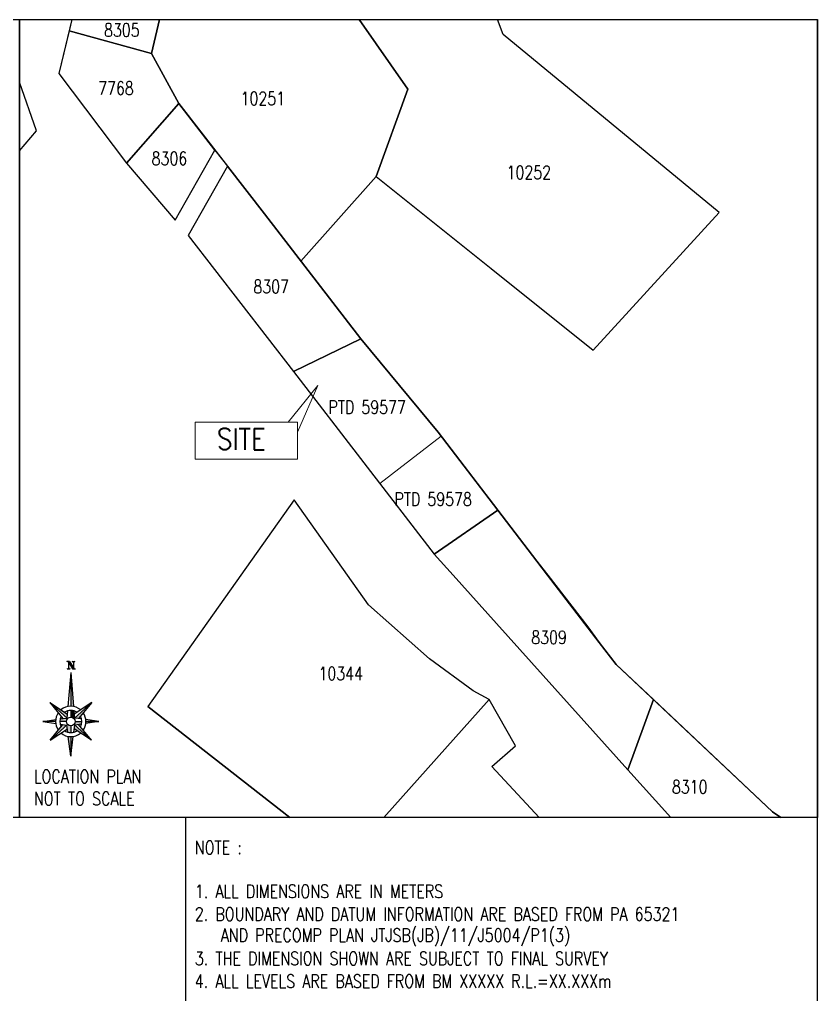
# Model space of a CAD drawing. Header units: metres. Extents: x -18206 to -14962, y -33140 to -31299.
# Drawn here: x -16316.6 to -16226.6, y -32003.3 to -31893.3 of the extents above; entities that cross this region are included whole.
import ezdxf

# ---------------------------------------------------------------- set-up
doc = ezdxf.new("R2010")
doc.units = ezdxf.units.M
doc.header["$LTSCALE"] = 6
doc.header["$MEASUREMENT"] = 0
for name, color, linetype in [('Frame', 7, 'Continuous'), ('LOT', 7, 'Continuous'), ('LOT_NO_Johor', 7, 'Continuous')]:
    doc.layers.add(name, color=color, linetype=linetype)
doc.styles.add('ROMANS', font='romans', dxfattribs={"width": 0.785})
doc.styles.get("Standard").update_dxf_attribs({"font": 'simplex.shx', "width": 0.8})

# ---------------------------------------------------------------- blocks, each defined once
blk = doc.blocks.new('A$C1A474343')
at = {"layer": 'Frame'}
h = blk.add_hatch(color=256, dxfattribs=at)
edge = h.paths.add_edge_path()
edge.add_line((340.63, 216.67), (340.32, 216.67))
edge.add_line((340.32, 216.67), (339.85, 217.41))
edge.add_ellipse((339.67, 217.26), major_axis=(-0.175, 0.161), ratio=1, start_angle=262.3816, end_angle=312.7034)
edge.add_line((339.67, 217.5), (339.97, 217.5))
edge.add_line((339.97, 217.5), (340.44, 216.75))
edge.add_ellipse((340.63, 216.9), major_axis=(-0.175, 0.161), ratio=1, start_angle=82.3816, end_angle=132.7034)
h = blk.add_hatch(color=256, dxfattribs=at)
edge = h.paths.add_edge_path()
edge.add_ellipse((340.04, 216.84), major_axis=(-0.131, 0.121), ratio=1, start_angle=64.752, end_angle=132.7034, ccw=False)
edge.add_ellipse((339.71, 216.84), major_axis=(-0.131, 0.121), ratio=1, start_angle=132.7034, end_angle=200.6548, ccw=False)
edge.add_line((339.71, 216.67), (340.04, 216.67))
h = blk.add_hatch(color=256, dxfattribs=at)
edge = h.paths.add_edge_path()
edge.add_ellipse((340.25, 217.32), major_axis=(-0.131, 0.121), ratio=1, start_angle=244.752, end_angle=312.7034, ccw=False)
edge.add_ellipse((340.58, 217.32), major_axis=(-0.131, 0.121), ratio=1, start_angle=-47.2966, end_angle=20.6548, ccw=False)
edge.add_line((340.58, 217.5), (340.25, 217.5))
h = blk.add_hatch(color=256, dxfattribs=at)
edge = h.paths.add_edge_path()
edge.add_line((340.11, 216.25), (340.11, 212.44))
edge.add_ellipse((340.11, 210.73), major_axis=(-1.2, 1.22), ratio=1, start_angle=304.5237, end_angle=315.3239, ccw=False)
edge.add_line((340.43, 212.41), (340.11, 216.25))
h = blk.add_hatch(color=256, dxfattribs=at)
h.paths.add_polyline_path([(342.44, 208.63), (340.56, 210.33), (340.5, 209.91)])
edge = h.paths.add_edge_path()
edge.add_ellipse((340.11, 210.73), major_axis=(-1.2, 1.22), ratio=1, start_angle=125.8031, end_angle=135.3239, ccw=False)
edge.add_line((339.83, 209.04), (340.11, 206.8))
edge.add_line((340.11, 206.8), (340.11, 209.02))
edge = h.paths.add_edge_path()
edge.add_ellipse((340.11, 210.73), major_axis=(-0.351, 0.355), ratio=1, start_angle=87.3214, end_angle=135.2258, ccw=False)
edge.add_line((339.74, 210.4), (339.67, 210.33))
edge.add_line((339.67, 210.33), (339.77, 209.53))
edge.add_ellipse((340.11, 210.73), major_axis=(-0.877, 0.887), ratio=1, start_angle=119.2656, end_angle=135.3239)
edge.add_line((340.11, 209.48), (340.11, 210.23))
h.paths.add_polyline_path([(337.78, 208.63), (339.67, 210.33), (339.23, 210.39)])
edge = h.paths.add_edge_path()
edge.add_line((336.95, 210.73), (338.4, 210.73))
edge.add_ellipse((340.11, 210.73), major_axis=(-1.2, 1.22), ratio=1, start_angle=38.3838, end_angle=45.3239, ccw=False)
edge.add_line((338.41, 210.94), (336.95, 210.73))
edge = h.paths.add_edge_path()
edge.add_ellipse((340.11, 210.73), major_axis=(-0.351, 0.355), ratio=1, start_angle=3.3399, end_angle=45.3239, ccw=False)
edge.add_line((339.74, 211.07), (339.68, 211.12))
edge.add_line((339.68, 211.12), (338.89, 211.01))
edge.add_ellipse((340.11, 210.73), major_axis=(-0.877, 0.887), ratio=1, start_angle=32.5734, end_angle=45.3239)
edge.add_line((338.86, 210.73), (339.61, 210.73))
h.paths.add_polyline_path([(337.74, 212.87), (339.68, 211.12), (339.72, 211.56)])
blk.add_hatch(color=256, dxfattribs=at).paths.add_polyline_path([(342.48, 212.87), (340.54, 211.12), (340.99, 211.05)])
h = blk.add_hatch(color=256, dxfattribs=at)
edge = h.paths.add_edge_path()
edge.add_ellipse((340.11, 210.73), major_axis=(-0.877, 0.887), ratio=1, start_angle=-61.5259, end_angle=-44.6761)
edge.add_line((340.11, 211.98), (340.11, 211.23))
edge.add_ellipse((340.11, 210.73), major_axis=(-0.351, 0.355), ratio=1, start_angle=267.4393, end_angle=315.422, ccw=False)
edge.add_line((340.48, 211.07), (340.54, 211.12))
edge.add_line((340.54, 211.12), (340.47, 211.93))
h = blk.add_hatch(color=256, dxfattribs=at)
edge = h.paths.add_edge_path()
edge.add_ellipse((340.11, 210.73), major_axis=(-1.2, 1.22), ratio=1, start_angle=218.0586, end_angle=225.3239, ccw=False)
edge.add_line((341.81, 210.51), (343.27, 210.73))
edge.add_line((343.27, 210.73), (341.82, 210.73))
edge = h.paths.add_edge_path()
edge.add_ellipse((340.11, 210.73), major_axis=(-0.351, 0.355), ratio=1, start_angle=183.195, end_angle=225.3239, ccw=False)
edge.add_line((340.48, 210.4), (340.56, 210.33))
edge.add_line((340.56, 210.33), (341.33, 210.44))
edge.add_ellipse((340.11, 210.73), major_axis=(-0.877, 0.887), ratio=1, start_angle=211.9583, end_angle=225.3239)
edge.add_line((341.36, 210.73), (340.61, 210.73))
at = {"color": 1, "lineweight": 13}
for p, q in [((365.22, 250.21), (372.81, 253.91)), ((372.81, 253.91), (381.52, 243.35)), ((374.96, 237.57), (365.22, 250.21)), ((381.87, 242.9), (374.96, 237.57))]:
    blk.add_line(p, q, dxfattribs=at)
at = {"lineweight": 13}
for p in [(364.64, 244.48), (365.66, 243.38)]:
    blk.add_line(p, (367.99, 248.63), dxfattribs=at)
blk.add_lwpolyline([(354.15, 240.32), (365.66, 240.32), (365.66, 244.48), (354.15, 244.48)], close=True, dxfattribs=at)
at = {"layer": 'Frame'}
for p, q in [((0, 289.91), (424.33, 289.91)), ((424.33, 0), (424.33, 289.91)), ((339.97, 217.5), (339.67, 217.5)), ((339.71, 216.67), (340.04, 216.67)), ((339.85, 217.41), (340.32, 216.67)), ((339.88, 216.78), (339.88, 217.37)), ((339.97, 217.5), (340.44, 216.75)), ((340.25, 217.5), (340.58, 217.5)), ((340.32, 216.67), (340.63, 216.67)), ((340.41, 217.39), (340.41, 216.81)), ((340.11, 216.25), (339.79, 212.41)), ((340.11, 216.25), (340.43, 212.41)), ((340.11, 216.25), (340.11, 212.44)), ((337.74, 212.87), (339.72, 211.56)), ((337.74, 212.87), (339.23, 211.05)), ((339.74, 211.07), (337.74, 212.87)), ((340.48, 211.07), (342.48, 212.87)), ((342.48, 212.87), (340.5, 211.56)), ((342.48, 212.87), (340.99, 211.05)), ((339.75, 211.93), (339.68, 211.12)), ((340.11, 211.98), (340.11, 211.23)), ((340.47, 211.93), (340.54, 211.12)), ((336.95, 210.73), (338.41, 210.94)), ((338.4, 210.73), (336.95, 210.73)), ((336.95, 210.73), (338.41, 210.51)), ((339.74, 210.4), (337.78, 208.63)), ((337.78, 208.63), (339.23, 210.39)), ((339.61, 210.73), (338.86, 210.73)), ((338.89, 211.01), (339.68, 211.12)), ((338.9, 210.44), (339.67, 210.33)), ((339.77, 209.53), (339.67, 210.33)), ((340.11, 210.23), (340.11, 209.48)), ((340.46, 209.53), (340.56, 210.33)), ((340.48, 210.4), (342.44, 208.63)), ((341.33, 211.01), (340.54, 211.12)), ((341.33, 210.44), (340.56, 210.33)), ((340.61, 210.73), (341.36, 210.73)), ((342.44, 208.63), (340.99, 210.39)), ((343.27, 210.73), (341.81, 210.94)), ((343.27, 210.73), (341.81, 210.51)), ((341.82, 210.73), (343.27, 210.73)), ((343.27, 210.73), (341.82, 210.73)), ((337.78, 208.63), (339.72, 209.91)), ((340.11, 206.8), (339.83, 209.04)), ((340.11, 206.8), (340.39, 209.04)), ((340.11, 209.02), (340.11, 206.8)), ((342.44, 208.63), (340.5, 209.91)), ((353.08, 0), (353.08, 199.91))]:
    blk.add_line(p, q, dxfattribs=at)
at = {"layer": 'Frame', "linetype": 'Continuous'}
for points in [[(244.33, 289.91), (334.33, 289.91), (334.33, 199.91), (244.33, 199.91)], [(334.33, 289.91), (424.33, 289.91), (424.33, 199.91), (334.33, 199.91)], [(334.33, 289.91), (424.33, 289.91), (424.33, 199.91), (334.33, 199.91)]]:
    blk.add_lwpolyline(points, close=True, dxfattribs=at)
at = {"layer": 'Frame'}
blk.add_lwpolyline([(244.33, 289.91), (334.33, 289.91), (334.33, 199.91), (244.33, 199.91)], close=True, dxfattribs=at)
for centre, major_axis, start_param, end_param in [((339.67, 217.26), (-0.175, 0.161), 4.579423, 5.457704), ((339.71, 216.84), (-0.131, 0.121), 2.316111, 3.502086), ((340.04, 216.84), (-0.131, 0.121), 1.130136, 2.316111), ((340.25, 217.32), (-0.131, 0.121), 4.271729, 5.457704), ((340.58, 217.32), (-0.131, 0.121), -0.825481, 0.360494), ((340.63, 216.9), (-0.175, 0.161), 1.43783, 2.316111), ((340.11, 210.73), (-1.2, 1.22), -1.485442, -0.074048), ((340.11, 210.73), (-1.2, 1.22), 0.188339, 1.398792), ((340.11, 210.73), (-0.877, 0.887), 0.297345, 1.291665), ((340.11, 210.73), (-0.877, 0.887), -1.376436, -0.183054), ((340.11, 210.73), (-0.351, 0.355), 2.860050414950906, 9.143235722130491), ((340.11, 210.73), (-0.877, 0.887), 3.432031, 4.42635), ((340.11, 210.73), (-1.2, 1.22), 3.324904, 4.535357), ((340.11, 210.73), (-1.2, 1.22), 1.651593, 3.072102), ((340.11, 210.73), (-0.877, 0.887), 1.75872, 2.964976)]:
    blk.add_ellipse(centre, major_axis=major_axis, ratio=1, start_param=start_param, end_param=end_param, dxfattribs=at)
at = {"layer": 'LOT'}
for p, q in [((340.23, 289.91), (338.75, 283.84)), ((340.23, 289.91), (339.91, 288.63)), ((350.1, 289.91), (349.23, 286.08)), ((349.23, 286.08), (350.1, 289.91)), ((350.1, 289.91), (349.23, 286.08)), ((349.23, 286.08), (350.1, 289.91)), ((378.14, 282.05), (372.64, 289.91)), ((372.64, 289.91), (378.14, 282.05)), ((388.86, 288.22), (388.25, 289.91)), ((339.91, 288.63), (338.75, 283.84)), ((339.91, 288.63), (349.23, 286.08)), ((349.23, 286.08), (339.91, 288.63)), ((401.04, 278.17), (388.86, 288.22)), ((349.23, 286.08), (352.29, 280.42)), ((352.29, 280.42), (349.23, 286.08)), ((349.23, 286.08), (349.23, 286.08)), ((349.23, 286.08), (352.29, 280.42)), ((352.29, 280.42), (349.23, 286.08)), ((338.75, 283.84), (346.39, 273.7)), ((338.75, 283.84), (346.39, 273.7)), ((336.24, 277.36), (334.33, 282.84)), ((374.56, 272.19), (378.14, 282.05)), ((378.14, 282.05), (374.56, 272.19)), ((346.39, 273.7), (352.29, 280.42)), ((352.29, 280.42), (346.39, 273.7)), ((346.39, 273.7), (352.29, 280.42)), ((352.29, 280.42), (356.37, 275.18)), ((352.29, 280.42), (361.95, 267.99)), ((356.37, 275.18), (352.29, 280.42)), ((352.29, 280.42), (352.29, 280.42)), ((334.33, 275.08), (336.24, 277.36)), ((413.22, 268.14), (401.04, 278.17)), ((351.89, 267.26), (356.37, 275.18)), ((356.37, 275.18), (357.77, 273.36)), ((346.39, 273.7), (351.89, 267.26)), ((357.77, 273.36), (353.34, 265.54)), ((357.77, 273.36), (361.95, 267.99)), ((361.95, 267.99), (357.77, 273.36)), ((357.77, 273.36), (357.77, 273.36)), ((366.07, 262.65), (374.56, 272.19)), ((374.56, 272.19), (387.51, 261.82)), ((374.56, 272.19), (374.56, 272.19)), ((361.95, 267.99), (366.07, 262.65)), ((372.81, 253.91), (361.95, 267.99)), ((361.95, 267.99), (372.81, 253.91)), ((399.01, 252.63), (413.22, 268.14)), ((353.34, 265.54), (365.22, 250.21)), ((366.07, 262.65), (366.07, 262.65)), ((387.51, 261.82), (399.01, 252.63)), ((365.22, 250.21), (372.81, 253.91)), ((372.81, 253.91), (365.22, 250.21)), ((381.53, 243.35), (372.81, 253.91)), ((372.81, 253.91), (372.81, 253.91)), ((372.81, 253.91), (381.53, 243.35)), ((365.22, 250.21), (381.11, 229.6)), ((388.26, 234.57), (381.53, 243.35)), ((381.53, 243.35), (392.68, 228.81)), ((365.3, 235.74), (359.28, 227.24)), ((371.32, 227.24), (365.3, 235.74)), ((381.11, 229.6), (388.26, 234.57)), ((388.26, 234.57), (381.11, 229.6)), ((392.68, 228.81), (388.26, 234.57)), ((381.11, 229.6), (383.22, 227.24)), ((393.88, 227.24), (392.68, 228.81)), ((392.68, 228.81), (393.9, 227.24)), ((359.28, 227.24), (348.8, 212.42)), ((373.7, 223.88), (371.32, 227.24)), ((383.22, 227.24), (388.14, 221.77)), ((399.71, 219.64), (393.88, 227.24)), ((393.9, 227.24), (398.43, 221.4)), ((380.57, 217.8), (373.7, 223.88)), ((388.14, 221.77), (402.95, 205.29)), ((398.43, 221.4), (399.71, 219.64)), ((401.62, 217.16), (399.71, 219.64)), ((399.71, 219.64), (401.62, 217.16)), ((385.5, 214.17), (380.57, 217.8)), ((405.83, 213.19), (401.62, 217.16)), ((401.62, 217.16), (419.25, 200.55)), ((387.31, 213.19), (385.5, 214.17)), ((364.81, 199.91), (348.8, 212.42)), ((348.8, 212.42), (364.81, 199.91)), ((375.41, 199.91), (387.31, 213.19)), ((387.31, 213.19), (375.41, 199.91)), ((390.28, 208), (387.31, 213.19)), ((387.31, 213.19), (387.31, 213.19)), ((402.95, 205.29), (405.83, 213.19)), ((405.83, 213.19), (402.95, 205.29)), ((419.25, 200.55), (405.83, 213.19)), ((405.83, 213.19), (405.83, 213.19)), ((387.6, 205.64), (390.28, 208)), ((392.94, 199.91), (387.6, 205.64)), ((402.95, 205.29), (407.79, 199.91)), ((420.18, 199.91), (419.25, 200.55)), ((419.25, 200.55), (420.18, 199.91))]:
    blk.add_line(p, q, dxfattribs=at)
at = {"lineweight": 13, "width": 0.85}
blk.add_text('SITE', height=2.4, dxfattribs=at).set_placement((356.58, 241.39))
at = {"layer": 'Frame', "linetype": 'Continuous', "style": 'ROMANS', "width": 0.785}
for s, p in [('LOCATION PLAN', (335.95, 203.78)), ('NOT TO SCALE', (335.95, 201.28))]:
    blk.add_text(s, height=1.5, dxfattribs=at).set_placement(p)
at = {"layer": 'Frame', "style": 'ROMANS', "width": 0.785}
for s, p in [('NOTE :', (354.1, 195.75)), ('1. ALL DIMENSIONS ARE IN METERS', (354.1, 190.82)), ('2. BOUNDARY AND DATUM INFORMATION ARE BASED FROM PA 65321', (354.1, 188.25)), ('AND PRECOMP PLAN JTJSB(JB)/11/J5004/P1(3)', (357.02, 185.87)), ('3. THE DIMENSION SHOWN ARE SUBJECT TO FINAL SURVEY', (354.1, 183.26)), ('4. ALL LEVELS ARE BASED FROM BM XXXXX R.L.=XX.XXXm', (354.1, 180.69))]:
    blk.add_text(s, height=1.5, dxfattribs=at).set_placement(p)
at = {"layer": 'LOT_NO_Johor', "width": 0.78}
for s, p in [('8305', (343.86, 287.98)), ('7768', (343.2, 281.42)), ('10251', (359.26, 280.26)), ('8306', (349.23, 273.5)), ('10252', (389.26, 271.92)), ('8307', (360.7, 259.03)), ('PTD 59577', (369.17, 245.44)), ('PTD 59578', (376.62, 235.06)), ('8309', (392.04, 219.47)), ('10344', (368.05, 215.39)), ('8310', (407.91, 202.6))]:
    blk.add_text(s, height=1.5, dxfattribs=at).set_placement(p)

msp = doc.modelspace()

# ---------------------------------------------------------------- block references
at = {"color": 3}
msp.add_blockref('A$C1A474343', (-16650.96, -32183.24), dxfattribs=at)

doc.saveas('drawing.dxf')
